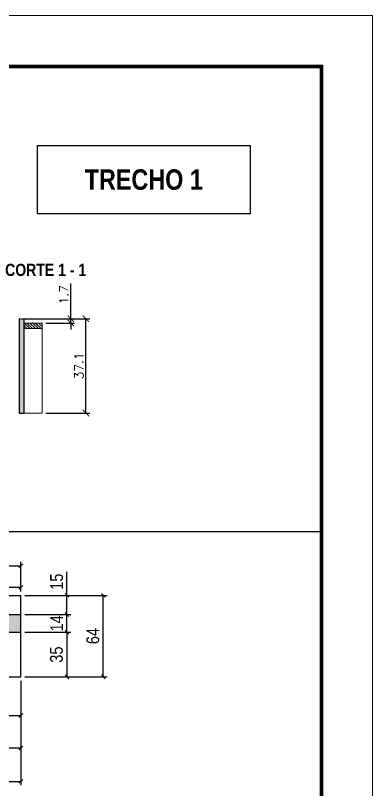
# Model space of a CAD drawing. Extents: x 0 to 6325, y 5574 to 19307.
# Drawn here: x 2790 to 3070, y 16354 to 16961 of the extents above; entities that cross this region are included whole.
import ezdxf

# ---------------------------------------------------------------- set-up
doc = ezdxf.new("R2010")
doc.units = 0
doc.linetypes.add('DASHED', pattern=[0.75, 0.5, -0.25])
for name, color, linetype in [('1', 1, 'Continuous'), ('COTA', 241, 'Continuous'), ('detalhes', 4, 'Continuous'), ('Hachura', 253, 'Continuous'), ('NOMENCLATURA', 7, 'Continuous'), ('Painéis', 200, 'Continuous')]:
    doc.layers.add(name, color=color, linetype=linetype)
for name, color, linetype, lineweight in [('Folhas', 255, 'Continuous', 9), ('Madeira', 126, 'Continuous', 18), ('SARRAFO DE PRESSAO', 251, 'DASHED', 9)]:
    doc.layers.add(name, color=color, linetype=linetype, lineweight=lineweight)
doc.styles.add('COTA TECNICA', font='techl___.ttf', dxfattribs={"height": 10})
doc.styles.add('ROMANC', font='techb___.ttf', dxfattribs={"height": 2.5})
doc.styles.add('Romans', font='romans.shx')
doc.styles.add('TECNICA', font='techb___.ttf', dxfattribs={"height": 10})
doc.dimstyles.new('Cota Seção (2x)', dxfattribs={"dimtxt": 7, "dimasz": 5, "dimexe": 3, "dimexo": 3, "dimgap": 2, "dimtad": 3, "dimdec": 1, "dimlfac": 0.5, "dimzin": 12, "dimdsep": 46, "dimtxsty": 'Romans', "dimblk": 'ARCHTICK', "dimcen": 0, "dimclrd": 4, "dimclre": 4, "dimclrt": 1, "dimadec": 1, "dimazin": 3, "dimtfac": 1, "dimtdec": 1, "dimtmove": 0, "dimatfit": 3, "dimldrblk": 'OBLIQUE', "dimfxl": 1, "dimtolj": 1, "dimtzin": 12, "dimarcsym": 0})
doc.dimstyles.new('PAINEL', dxfattribs={"dimtxt": 10, "dimasz": 3, "dimexe": 3, "dimexo": 3, "dimgap": 3, "dimtad": 1, "dimdec": 1, "dimzin": 12, "dimdsep": 46, "dimtxsty": 'COTA TECNICA', "dimblk1": 'OBLIQUE', "dimblk2": 'OBLIQUE', "dimsah": 1, "dimcen": 0.9, "dimclrd": 4, "dimclre": 4, "dimclrt": 240, "dimadec": 1, "dimazin": 3, "dimtfac": 1, "dimtdec": 1, "dimtmove": 0, "dimatfit": 3, "dimfxl": 1, "dimtolj": 1, "dimtzin": 12, "dimarcsym": 0})

# ---------------------------------------------------------------- blocks, each defined once
blk = doc.blocks.new('9999999999')
at = {"layer": 'Folhas'}
blk.add_lwpolyline([(98138.98, 34190.21), (99623.98, 34190.21), (99623.98, 35240.21), (98138.98, 35240.21)], close=True, dxfattribs=at)
at = {"layer": 'Folhas', "color": 30, "const_width": 3}
blk.add_lwpolyline([(98213.98, 34230.21), (99583.98, 34230.21), (99583.98, 35200.21), (98213.98, 35200.21)], close=True, dxfattribs=at)
blk = doc.blocks.new('_ArchTick')
at = {"color": 0, "linetype": 'ByBlock', "const_width": 0.15}
blk.add_lwpolyline([(-0.5, -0.5), (0.5, 0.5)], dxfattribs=at)
blk = doc.blocks.new('*D3065')
at = {"layer": 'COTA', "color": 4, "lineweight": -2, "transparency": 16777216}
for p, q in [((2795.88, 16723.42), (2848.3, 16723.42)), ((2845.3, 16649.31), (2845.3, 16723.42)), ((2813.88, 16649.31), (2848.3, 16649.31))]:
    blk.add_line(p, q, dxfattribs=at)
at = {"layer": 'Defpoints', "color": 0, "transparency": 16777216}
for p in [(2792.88, 16723.42), (2845.3, 16723.42), (2810.88, 16649.31)]:
    blk.add_point(p, dxfattribs=at)
at = {"layer": 'COTA', "color": 4, "lineweight": -2, "transparency": 16777216, "xscale": 5, "yscale": 5, "zscale": 5}
for p, rotation in [((2845.3, 16723.42), 90), ((2845.3, 16649.31), 270)]:
    blk.add_blockref('_ArchTick', p, dxfattribs=dict(at, rotation=rotation))
at = {"layer": 'COTA', "color": 1, "transparency": 16777216, "insert": (2839.8, 16686.36), "char_height": 7, "attachment_point": 5, "rotation": 90, "style": 'Romans'}
blk.add_mtext('\\A1;37.1', dxfattribs=at)
blk = doc.blocks.new('_Oblique')
at = {"layer": '1', "color": 0, "lineweight": -2}
blk.add_line((-0.5, -0.5), (0.5, 0.5), dxfattribs=at)
blk = doc.blocks.new('*D4236')
at = {"layer": 'COTA', "color": 4, "lineweight": -2, "transparency": 16777216}
for p, q in [((2833.46, 16723.42), (2833.46, 16751.09)), ((2795.88, 16723.42), (2836.46, 16723.42)), ((2833.46, 16720.01), (2833.46, 16723.42)), ((2813.88, 16720.01), (2836.46, 16720.01)), ((2833.46, 16720.01), (2833.46, 16715.01))]:
    blk.add_line(p, q, dxfattribs=at)
at = {"layer": 'Defpoints', "color": 0, "transparency": 16777216}
for p in [(2792.88, 16723.42), (2833.46, 16723.42), (2810.88, 16720.01)]:
    blk.add_point(p, dxfattribs=at)
at = {"layer": 'COTA', "color": 4, "lineweight": -2, "transparency": 16777216, "xscale": 5, "yscale": 5, "zscale": 5}
for p, rotation in [((2833.46, 16723.42), 270), ((2833.46, 16720.01), 90)]:
    blk.add_blockref('_ArchTick', p, dxfattribs=dict(at, rotation=rotation))
at = {"layer": 'COTA', "color": 1, "transparency": 16777216, "insert": (2827.96, 16742.25), "char_height": 7, "attachment_point": 5, "rotation": 90, "style": 'Romans'}
blk.add_mtext('\\A1;1.7', dxfattribs=at)
blk = doc.blocks.new('*D4239')
at = {"layer": 'COTA', "color": 4, "linetype": 'ByBlock', "lineweight": -2, "transparency": 16777216}
for p, q in [((2040.49, 16439.25), (2040.49, 16357.23)), ((2794.29, 16439.25), (2794.29, 16357.23)), ((2040.49, 16360.23), (2794.29, 16360.23))]:
    blk.add_line(p, q, dxfattribs=at)
at = {"layer": 'Defpoints', "color": 0, "linetype": 'ByBlock', "transparency": 16777216}
for p in [(2040.49, 16442.25), (2794.29, 16442.25), (2794.29, 16360.23)]:
    blk.add_point(p, dxfattribs=at)
at = {"layer": 'COTA', "color": 4, "linetype": 'ByBlock', "lineweight": -2, "transparency": 16777216, "xscale": 3, "yscale": 3, "zscale": 3, "rotation": 180}
blk.add_blockref('_Oblique', (2040.49, 16360.23), dxfattribs=at)
at = {"layer": 'COTA', "color": 4, "linetype": 'ByBlock', "lineweight": -2, "transparency": 16777216, "xscale": 3, "yscale": 3, "zscale": 3}
blk.add_blockref('_Oblique', (2794.29, 16360.23), dxfattribs=at)
at = {"layer": 'COTA', "color": 240, "linetype": 'ByBlock', "transparency": 16777216, "insert": (2417.39, 16368.47), "char_height": 10, "attachment_point": 5, "style": 'COTA TECNICA'}
blk.add_mtext('\\A1;753.8', dxfattribs=at)
blk = doc.blocks.new('*D4233')
at = {"layer": 'COTA', "color": 4, "lineweight": -2, "transparency": 16777216}
for p, q in [((2519.69, 16439.25), (2519.69, 16383.49)), ((2794.29, 16439.25), (2794.29, 16383.49)), ((2519.69, 16386.49), (2794.29, 16386.49))]:
    blk.add_line(p, q, dxfattribs=at)
at = {"layer": 'Defpoints', "color": 0, "transparency": 16777216}
for p in [(2519.69, 16442.25), (2794.29, 16442.25), (2794.29, 16386.49)]:
    blk.add_point(p, dxfattribs=at)
at = {"layer": 'COTA', "color": 4, "lineweight": -2, "transparency": 16777216, "xscale": 3, "yscale": 3, "zscale": 3, "rotation": 180}
blk.add_blockref('_Oblique', (2519.69, 16386.49), dxfattribs=at)
at = {"layer": 'COTA', "color": 4, "lineweight": -2, "transparency": 16777216, "xscale": 3, "yscale": 3, "zscale": 3}
blk.add_blockref('_Oblique', (2794.29, 16386.49), dxfattribs=at)
at = {"layer": 'COTA', "color": 240, "transparency": 16777216, "insert": (2656.99, 16394.59), "char_height": 10, "attachment_point": 5, "style": 'COTA TECNICA'}
blk.add_mtext('\\A1;274.6', dxfattribs=at)
blk = doc.blocks.new('*D4235')
at = {"layer": 'COTA', "color": 4, "lineweight": -2, "transparency": 16777216}
for p, q in [((2550.29, 16439.25), (2550.29, 16408.95)), ((2794.29, 16439.25), (2794.29, 16408.95)), ((2550.29, 16411.95), (2794.29, 16411.95))]:
    blk.add_line(p, q, dxfattribs=at)
at = {"layer": 'Defpoints', "color": 0, "transparency": 16777216}
for p in [(2550.29, 16442.25), (2794.29, 16442.25), (2794.29, 16411.95)]:
    blk.add_point(p, dxfattribs=at)
at = {"layer": 'COTA', "color": 4, "lineweight": -2, "transparency": 16777216, "xscale": 3, "yscale": 3, "zscale": 3, "rotation": 180}
blk.add_blockref('_Oblique', (2550.29, 16411.95), dxfattribs=at)
at = {"layer": 'COTA', "color": 4, "lineweight": -2, "transparency": 16777216, "xscale": 3, "yscale": 3, "zscale": 3}
blk.add_blockref('_Oblique', (2794.29, 16411.95), dxfattribs=at)
at = {"layer": 'COTA', "color": 240, "transparency": 16777216, "insert": (2672.29, 16420.03), "char_height": 10, "attachment_point": 5, "style": 'COTA TECNICA'}
blk.add_mtext('\\A1;244', dxfattribs=at)
blk = doc.blocks.new('*D4241')
at = {"layer": 'COTA', "color": 4, "lineweight": -2, "transparency": 16777216}
for p, q in [((2528.49, 16509.25), (2528.49, 16532.53)), ((2794.29, 16509.25), (2794.29, 16532.53)), ((2528.49, 16529.53), (2794.29, 16529.53))]:
    blk.add_line(p, q, dxfattribs=at)
at = {"layer": 'Defpoints', "color": 0, "transparency": 16777216}
for p in [(2794.29, 16529.53), (2528.49, 16506.25), (2794.29, 16506.25)]:
    blk.add_point(p, dxfattribs=at)
at = {"layer": 'COTA', "color": 4, "lineweight": -2, "transparency": 16777216, "xscale": 3, "yscale": 3, "zscale": 3, "rotation": 180}
blk.add_blockref('_Oblique', (2528.49, 16529.53), dxfattribs=at)
at = {"layer": 'COTA', "color": 4, "lineweight": -2, "transparency": 16777216, "xscale": 3, "yscale": 3, "zscale": 3}
blk.add_blockref('_Oblique', (2794.29, 16529.53), dxfattribs=at)
at = {"layer": 'COTA', "color": 240, "transparency": 16777216, "insert": (2661.39, 16537.66), "char_height": 10, "attachment_point": 5, "style": 'COTA TECNICA'}
blk.add_mtext('\\A1;265.8', dxfattribs=at)
blk = doc.blocks.new('*D4243')
at = {"layer": 'COTA', "color": 4, "lineweight": -2, "transparency": 16777216}
for p, q in [((2550.29, 16509.25), (2550.29, 16515.57)), ((2794.29, 16509.25), (2794.29, 16515.57)), ((2550.29, 16512.57), (2794.29, 16512.57))]:
    blk.add_line(p, q, dxfattribs=at)
at = {"layer": 'Defpoints', "color": 0, "transparency": 16777216}
for p in [(2794.29, 16512.57), (2550.29, 16506.25), (2794.29, 16506.25)]:
    blk.add_point(p, dxfattribs=at)
at = {"layer": 'COTA', "color": 4, "lineweight": -2, "transparency": 16777216, "xscale": 3, "yscale": 3, "zscale": 3, "rotation": 180}
blk.add_blockref('_Oblique', (2550.29, 16512.57), dxfattribs=at)
at = {"layer": 'COTA', "color": 4, "lineweight": -2, "transparency": 16777216, "xscale": 3, "yscale": 3, "zscale": 3}
blk.add_blockref('_Oblique', (2794.29, 16512.57), dxfattribs=at)
at = {"layer": 'COTA', "color": 240, "transparency": 16777216, "insert": (2672.29, 16520.65), "char_height": 10, "attachment_point": 5, "style": 'COTA TECNICA'}
blk.add_mtext('\\A1;244', dxfattribs=at)
blk = doc.blocks.new('*D4559')
at = {"layer": 'COTA', "color": 4, "lineweight": -2, "transparency": 16777216}
for p, q in [((2797.29, 16477.25), (2833.43, 16477.25)), ((2830.43, 16477.25), (2830.43, 16442.25)), ((2797.29, 16442.25), (2833.43, 16442.25))]:
    blk.add_line(p, q, dxfattribs=at)
at = {"layer": 'Defpoints', "color": 0, "transparency": 16777216}
for p in [(2794.29, 16477.25), (2794.29, 16442.25), (2830.43, 16442.25)]:
    blk.add_point(p, dxfattribs=at)
at = {"layer": 'COTA', "color": 4, "lineweight": -2, "transparency": 16777216, "xscale": 3, "yscale": 3, "zscale": 3}
for p, rotation in [((2830.43, 16477.25), 90), ((2830.43, 16442.25), 270)]:
    blk.add_blockref('_Oblique', p, dxfattribs=dict(at, rotation=rotation))
at = {"layer": 'COTA', "color": 240, "transparency": 16777216, "insert": (2822.21, 16459.75), "char_height": 10, "attachment_point": 5, "rotation": 90, "style": 'COTA TECNICA'}
blk.add_mtext('\\A1;35', dxfattribs=at)
blk = doc.blocks.new('*D4560')
at = {"layer": 'COTA', "color": 4, "lineweight": -2, "transparency": 16777216}
for p, q in [((2797.29, 16491.25), (2833.43, 16491.25)), ((2830.43, 16477.25), (2830.43, 16491.25)), ((2797.29, 16477.25), (2833.43, 16477.25))]:
    blk.add_line(p, q, dxfattribs=at)
at = {"layer": 'Defpoints', "color": 0, "transparency": 16777216}
for p in [(2794.29, 16491.25), (2830.43, 16491.25), (2794.29, 16477.25)]:
    blk.add_point(p, dxfattribs=at)
at = {"layer": 'COTA', "color": 4, "lineweight": -2, "transparency": 16777216, "xscale": 3, "yscale": 3, "zscale": 3}
for p, rotation in [((2830.43, 16491.25), 90), ((2830.43, 16477.25), 270)]:
    blk.add_blockref('_Oblique', p, dxfattribs=dict(at, rotation=rotation))
at = {"layer": 'COTA', "color": 240, "transparency": 16777216, "insert": (2822.35, 16484.25), "char_height": 10, "attachment_point": 5, "rotation": 90, "style": 'COTA TECNICA'}
blk.add_mtext('\\A1;14', dxfattribs=at)
blk = doc.blocks.new('*D4561')
at = {"layer": 'COTA', "color": 4, "lineweight": -2, "transparency": 16777216}
for p, q in [((2830.43, 16506.25), (2830.43, 16524.63)), ((2797.29, 16506.25), (2833.43, 16506.25)), ((2830.43, 16491.25), (2830.43, 16506.25)), ((2797.29, 16491.25), (2833.43, 16491.25))]:
    blk.add_line(p, q, dxfattribs=at)
at = {"layer": 'Defpoints', "color": 0, "transparency": 16777216}
for p in [(2794.29, 16506.25), (2830.43, 16506.25), (2794.29, 16491.25)]:
    blk.add_point(p, dxfattribs=at)
at = {"layer": 'COTA', "color": 4, "lineweight": -2, "transparency": 16777216, "xscale": 3, "yscale": 3, "zscale": 3}
for p, rotation in [((2830.43, 16506.25), 90), ((2830.43, 16491.25), 270)]:
    blk.add_blockref('_Oblique', p, dxfattribs=dict(at, rotation=rotation))
at = {"layer": 'COTA', "color": 240, "transparency": 16777216, "insert": (2822.32, 16516.94), "char_height": 10, "attachment_point": 5, "rotation": 90, "style": 'COTA TECNICA'}
blk.add_mtext('\\A1;15', dxfattribs=at)
blk = doc.blocks.new('*D4562')
at = {"layer": 'COTA', "color": 4, "lineweight": -2, "transparency": 16777216}
for p, q in [((2797.29, 16506.25), (2861.91, 16506.25)), ((2858.91, 16442.25), (2858.91, 16506.25)), ((2797.29, 16442.25), (2861.91, 16442.25))]:
    blk.add_line(p, q, dxfattribs=at)
at = {"layer": 'Defpoints', "color": 0, "transparency": 16777216}
for p in [(2794.29, 16506.25), (2858.91, 16506.25), (2794.29, 16442.25)]:
    blk.add_point(p, dxfattribs=at)
at = {"layer": 'COTA', "color": 4, "lineweight": -2, "transparency": 16777216, "xscale": 3, "yscale": 3, "zscale": 3}
for p, rotation in [((2858.91, 16506.25), 90), ((2858.91, 16442.25), 270)]:
    blk.add_blockref('_Oblique', p, dxfattribs=dict(at, rotation=rotation))
at = {"layer": 'COTA', "color": 240, "transparency": 16777216, "insert": (2850.81, 16474.25), "char_height": 10, "attachment_point": 5, "rotation": 90, "style": 'COTA TECNICA'}
blk.add_mtext('\\A1;64', dxfattribs=at)

msp = doc.modelspace()

# ---------------------------------------------------------------- hatches: boundary and pattern name
at = {"layer": 'COTA'}
h = msp.add_hatch(dxfattribs=at)
h.set_pattern_fill('AR-CONC', color=241, scale=0.03)
h.set_pattern_definition([(50, (-1616.669, 775.08), (5.4655401, -0.4781726), [0.5715, -6.2865]), (355, (-1616.669, 775.08), (-1.0573026, 5.7317054), [0.4572, -5.0292175]), (100.451445, (-1616.2135, 775.04), (4.4082374, 5.2535326), [0.4857003, -5.3427073]), (46.1842, (-1616.669, 776.604), (8.1323712, -1.2612698), [0.85725, -9.42975]), (96.63556, (-1615.991, 776.499), (7.122124, 7.4227837), [0.7285507, -8.0140682]), (351.18415, (-1616.669, 776.604), (7.122124, 7.4227837), [0.685799, -7.543792]), (21, (-1615.907, 776.223), (4.5484317, -3.067956), [0.5715, -6.2865]), (326, (-1615.907, 776.223), (1.8540609, 5.525639), [0.4572, -5.0292]), (71.451445, (-1615.528, 775.9673), (6.4024926, 2.457683), [0.4857003, -5.3426981]), (37.5, (-1616.669, 775.08), (0.0926581, 2.53665117), [0, -4.96824, 0, -5.1054, 0, -5.04825]), (7.5, (-1616.669, 775.08), (2.00458988, 3.00541724), [0, -2.91084, 0, -4.85394, 0, -1.92405]), (327.5, (-1618.3682, 775.08), (4.06771786, -0.17186232), [0, -1.905, 0, -5.9436, 0, -7.8867]), (317.5, (-1619.1302, 775.08), (4.44387544, 0.7627947), [0, -2.4765, 0, -3.94716, 0, -5.6007])])
h.paths.add_polyline_path([(2040.49, 16491.25), (2040.49, 16477.25), (2794.29, 16477.25), (2794.29, 16491.25)])
at = {"layer": 'Hachura'}
h = msp.add_hatch(color=256, dxfattribs=at)
h.dxf.hatch_style = 1
h.paths.add_polyline_path([(2796.88, 16722.67), (2792.88, 16723.42), (2792.88, 16649.31), (2796.88, 16649.31)])
h = msp.add_hatch(dxfattribs=at)
h.set_pattern_fill('ANSI31', color=256, scale=0.5, angle=270, style=0)
h.set_pattern_definition([(315, (25771.4965, 8412.3666), (1.12253202, 1.12253202), [])])
h.paths.add_polyline_path([(2810.88, 16715.61), (2810.88, 16720.01), (2796.88, 16720.01), (2796.88, 16715.61)])

# ---------------------------------------------------------------- linework, layer by layer
at = {"layer": 'COTA'}
for p, q in [((1660, 16556.3), (3030, 16556.3)), ((2794.29, 16477.25), (2794.29, 16491.25))]:
    msp.add_line(p, q, dxfattribs=at)
msp.add_lwpolyline([(2807.27, 16859.36), (2974.05, 16859.36), (2974.05, 16805.7), (2807.27, 16805.7)], close=True, dxfattribs=at)
at = {"layer": 'Madeira'}
for points in [[(2796.88, 16720.01), (2810.88, 16720.01), (2810.88, 16649.31), (2796.88, 16649.31)], [(2810.88, 16715.61), (2810.88, 16720.01), (2796.88, 16720.01), (2796.88, 16715.61)]]:
    msp.add_lwpolyline(points, close=True, dxfattribs=at)
at = {"layer": 'Painéis', "linetype": 'ByBlock'}
for p, q in [((2040.49, 16506.25), (2794.29, 16506.25)), ((2794.29, 16491.25), (2794.29, 16506.25)), ((2040.49, 16491.25), (2794.29, 16491.25)), ((2040.49, 16477.25), (2794.29, 16477.25)), ((2794.29, 16442.25), (2794.29, 16477.25)), ((2040.49, 16442.25), (2794.29, 16442.25))]:
    msp.add_line(p, q, dxfattribs=at)
at = {"layer": 'Painéis'}
msp.add_lwpolyline([(2796.88, 16722.67), (2792.88, 16723.42), (2792.88, 16649.31), (2796.88, 16649.31)], close=True, dxfattribs=at)

# ---------------------------------------------------------------- block references
at = {"layer": 'SARRAFO DE PRESSAO', "color": 6, "linetype": 'ByBlock'}
msp.add_blockref('9999999999', (-96553.98, -18278.78), dxfattribs=at)

# ---------------------------------------------------------------- texts
at = {"layer": 'detalhes', "style": 'TECNICA'}
msp.add_text('CORTE 1 - 1', height=9.6, dxfattribs=at).set_placement((2781.96, 16756.92))
at = {"layer": 'NOMENCLATURA', "color": 2, "insert": (2890.66, 16832.53), "char_height": 16, "attachment_point": 5, "style": 'ROMANC'}
msp.add_mtext('TRECHO 1', dxfattribs=at)

# ---------------------------------------------------------------- dimensions: what is measured, and where the dimension line sits
at = {"layer": 'COTA'}
for base, p1, p2, dimstyle, picture, middle in [((2833.46, 16723.42), (2810.88, 16720.01), (2792.88, 16723.42), 'Cota Seção (2x)', '*D4236', (2827.96, 16742.25)), ((2845.3, 16723.42), (2810.88, 16649.31), (2792.88, 16723.42), 'Cota Seção (2x)', '*D3065', (2839.8, 16686.36)), ((2830.43, 16506.25), (2794.29, 16491.25), (2794.29, 16506.25), 'PAINEL', '*D4561', (2822.32, 16516.94)), ((2858.91, 16506.25), (2794.29, 16442.25), (2794.29, 16506.25), 'PAINEL', '*D4562', (2850.81, 16474.25)), ((2830.43, 16442.25), (2794.29, 16477.25), (2794.29, 16442.25), 'PAINEL', '*D4559', (2822.21, 16459.75))]:
    dim = msp.add_linear_dim(base=base, p1=p1, p2=p2, angle=90, dimstyle=dimstyle, dxfattribs=at)
    dim.commit()
    dim.dimension.update_dxf_attribs({"geometry": picture, "text_midpoint": middle})
for base, p1, p2, picture, middle in [((2794.29, 16529.53), (2528.49, 16506.25), (2794.29, 16506.25), '*D4241', (2661.39, 16537.66)), ((2794.29, 16512.57), (2550.29, 16506.25), (2794.29, 16506.25), '*D4243', (2672.29, 16520.65)), ((2794.29, 16411.95), (2550.29, 16442.25), (2794.29, 16442.25), '*D4235', (2672.29, 16420.03))]:
    dim = msp.add_linear_dim(base=base, p1=p1, p2=p2, dimstyle='PAINEL', override={"dimtmove": 1}, dxfattribs=at)
    dim.commit()
    dim.dimension.update_dxf_attribs({"geometry": picture, "text_midpoint": middle})
dim = msp.add_linear_dim(base=(2830.43, 16491.25), p1=(2794.29, 16477.25), p2=(2794.29, 16491.25), angle=90, dimstyle='PAINEL', dxfattribs=at)
dim.commit()
dim.dimension.update_dxf_attribs({"geometry": '*D4560', "text_midpoint": (2830.43, 16484.25), "dimtype": 160})
at = {"layer": 'COTA', "linetype": 'ByBlock'}
dim = msp.add_linear_dim(base=(2794.29, 16360.23), p1=(2040.49, 16442.25), p2=(2794.29, 16442.25), dimstyle='PAINEL', dxfattribs=at)
dim.commit()
dim.dimension.update_dxf_attribs({"geometry": '*D4239', "text_midpoint": (2417.39, 16368.47)})
at = {"layer": 'COTA'}
dim = msp.add_linear_dim(base=(2794.29, 16386.49), p1=(2519.69, 16442.25), p2=(2794.29, 16442.25), dimstyle='PAINEL', dxfattribs=at)
dim.commit()
dim.dimension.update_dxf_attribs({"geometry": '*D4233', "text_midpoint": (2656.99, 16394.59)})

doc.saveas('drawing.dxf')
